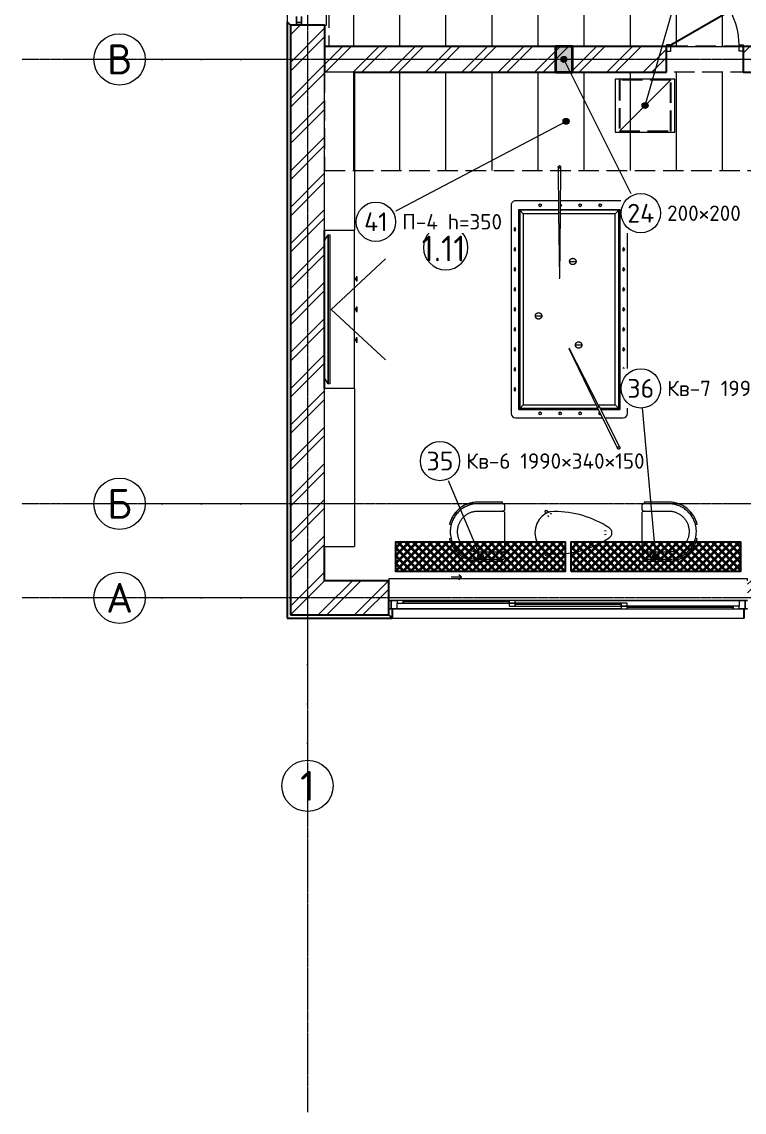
# Model space of a CAD drawing. Header units: millimetres. Extents: x -5016 to 63303, y -6019 to 98943.
# Drawn here: x -3344 to 5110, y -6019 to 6740 of the extents above; entities that cross this region are included whole.
import ezdxf
from ezdxf.enums import TextEntityAlignment as Align

# ---------------------------------------------------------------- set-up
doc = ezdxf.new("R2010")
doc.units = ezdxf.units.MM
for name, pattern in [('ОВ_ШП', [460, 300, -80, 0, -80]), ('ОВ_ШТРИХ', [330, 240, -90]), ('Осевая 12-2-2', [16, 12, -2, 0, -2])]:
    doc.linetypes.add(name, pattern=pattern)
for name, color, linetype, lineweight in [('A-AREA-IDEN', 8, 'Continuous', 13), ('A-DOOR', 8, 'Continuous', 13), ('A-FLOR', 9, 'Continuous', 13), ('A-GLAZ', 8, 'Continuous', 13), ('A-WALL', 8, 'Continuous', 13), ('A-WALL-PATT', 8, 'Continuous', 13), ('I-FURN', 9, 'Continuous', 13), ('M-EQPM', 9, 'Continuous', 13), ('S-GRID', 8, 'Continuous', 13), ('АР_подложка', 8, 'Continuous', 13), ('ОВ_размеры', 7, 'Continuous', 13), ('ТЗ_АР', 5, 'Continuous', 35), ('ТЗ_АР_зоны', 5, 'Continuous', 13), ('ТЗ_АР_марки', 7, 'Continuous', 18), ('ТЗ_контекст', 8, 'Continuous', 18)]:
    doc.layers.add(name, color=color, linetype=linetype, lineweight=lineweight)
doc.styles.add('GOST', font='isocpeur.ttf', dxfattribs={"width": 0.9})
doc.styles.add('GOST Common', font='GOST_Common.ttf', dxfattribs={"height": 300})
pattern_1 = [(45, (0, 0), (-212.132, 212.132), []), (45, (0, 100), (-212.132, 212.132), [])]

# ---------------------------------------------------------------- blocks, each defined once
blk = doc.blocks.new('INT 19 Дверь межкомнатная одностворчатая - 900 х 2370 _800_ Глухое П-НАР-1569046-Этаж 1 - Планировка')
at = {"layer": 'A-DOOR', "lineweight": 25}
blk.add_line((-400, 170), (293, 570), dxfattribs=at)
at = {"layer": 'A-DOOR'}
for p, q in [((-400, 170), (-450, 170)), ((-450, 170), (-450, 95)), ((-400, 95), (-400, 170)), ((400, 95), (400, 170)), ((400, 170), (450, 170)), ((450, 170), (450, 95)), ((-450, 95), (-400, 95)), ((450, 95), (400, 95))]:
    blk.add_line(p, q, dxfattribs=at)
blk.add_arc((-400, 170), 800, 360, 30, dxfattribs=at)
blk = doc.blocks.new('Mesa de billar - 3D - Genérico - Mesa de Billar_dwg - Mesa de billar - 3D - Genérico - Mesa de Billar_dwg-1356830-Этаж 1 - Планировка')
at = {"layer": 'I-FURN'}
for p, q in [((1220, 680), (-1220, 680)), ((-936, 650), (-956, 636)), ((-916, 636), (-936, 650)), ((-702, 650), (-722, 636)), ((-682, 636), (-702, 650)), ((-468, 650), (-488, 636)), ((-448, 636), (-468, 650)), ((-234, 650), (-254, 636)), ((-214, 636), (-234, 650)), ((0, 650), (-20, 636)), ((20, 636), (0, 650)), ((234, 650), (214, 636)), ((254, 636), (234, 650)), ((468, 650), (448, 636)), ((488, 636), (468, 650)), ((702, 650), (682, 636)), ((722, 636), (702, 650)), ((936, 650), (916, 636)), ((956, 636), (936, 650)), ((-1270, 630), (-1270, -389)), ((-1170, 590), (1170, 590)), ((-1170, -340), (-1170, 590)), ((-1170, 590), (1170, 590)), ((-1170, 590), (-1170, -340)), ((-1160, -335), (-1160, 580)), ((1160, 580), (-1160, 580)), ((-1160, 580), (-1118, 538)), ((1118, 538), (-1118, 538)), ((-1118, 538), (-1118, -315)), ((-956, 636), (-936, 624)), ((-936, 624), (-916, 636)), ((-722, 636), (-702, 624)), ((-702, 624), (-682, 636)), ((-488, 636), (-468, 624)), ((-468, 624), (-448, 636)), ((-254, 636), (-234, 624)), ((-234, 624), (-214, 636)), ((-20, 636), (0, 624)), ((0, 624), (20, 636)), ((214, 636), (234, 624)), ((234, 624), (254, 636)), ((448, 636), (468, 624)), ((468, 624), (488, 636)), ((682, 636), (702, 624)), ((702, 624), (722, 636)), ((916, 636), (936, 624)), ((936, 624), (956, 636)), ((1118, 538), (1160, 580)), ((1118, 125), (1118, 538)), ((1160, 125), (1160, 580)), ((1170, 590), (1170, 125)), ((1170, 590), (1170, 125)), ((1270, 126), (1270, 630)), ((-76, 397), (-76, 395)), ((-76, 397), (-76, 322)), ((-1219, 361), (-1230, 340)), ((-1230, 340), (-1219, 320)), ((-1204, 340), (-1219, 361)), ((-1219, 320), (-1204, 340)), ((-76, 324), (-76, 322)), ((1219, 361), (1204, 340)), ((1204, 340), (1219, 320)), ((1230, 340), (1219, 361)), ((1219, 320), (1230, 340)), ((1656, 131), (1134, 125)), ((1660, 120), (1657, 130)), ((-1219, 127), (-1230, 106)), ((-1230, 106), (-1219, 86)), ((-1204, 106), (-1219, 127)), ((-1219, 86), (-1204, 106)), ((-465, 2), (-1151, -331)), ((-462, 3), (-464, 2)), ((367, 116), (365, 116)), ((365, 111), (367, 111)), ((1133, 125), (367, 116)), ((367, 114), (367, 114)), ((367, 113), (367, 113)), ((367, 111), (1133, 103)), ((1118, -538), (1118, 103)), ((1134, 103), (1656, 97)), ((1160, -580), (1160, 102)), ((1170, 102), (1170, -590)), ((1170, 102), (1170, -590)), ((1207, 102), (1219, 86)), ((1219, 86), (1228, 102)), ((1270, -630), (1270, 101)), ((1657, 97), (1660, 107)), ((-1219, -107), (-1230, -128)), ((-1204, -128), (-1219, -107)), ((-1141, -351), (-462, -3)), ((-463, -1), (-462, -1)), ((-461, -2), (-460, -1)), ((-417, -72), (-417, -74)), ((-417, -72), (-417, -147)), ((560, -4), (560, -6)), ((560, -4), (560, -79)), ((560, -76), (560, -79)), ((1219, -107), (1204, -128)), ((1230, -128), (1219, -107)), ((-1230, -128), (-1219, -148)), ((-1219, -148), (-1204, -128)), ((-417, -145), (-417, -147)), ((1204, -128), (1219, -148)), ((1219, -148), (1230, -128)), ((-1152, -332), (-1621, -559)), ((-1605, -589), (-1142, -352)), ((-1219, -341), (-1230, -362)), ((-1230, -362), (-1227, -368)), ((-1207, -358), (-1219, -341)), ((-1170, -590), (-1170, -366)), ((-1170, -366), (-1170, -590)), ((-1160, -580), (-1160, -361)), ((-1118, -339), (-1118, -538)), ((1219, -341), (1204, -362)), ((1204, -362), (1219, -382)), ((1230, -362), (1219, -341)), ((1219, -382), (1230, -362)), ((-1270, -417), (-1270, -630)), ((-1621, -560), (-1620, -569)), ((-1614, -582), (-1607, -589)), ((1170, -590), (-1170, -590)), ((1170, -590), (-1170, -590)), ((-1118, -538), (-1160, -580)), ((-1160, -580), (1160, -580)), ((-1118, -538), (1118, -538)), ((-936, -624), (-956, -636)), ((-956, -636), (-936, -650)), ((-916, -636), (-936, -624)), ((-936, -650), (-916, -636)), ((-702, -624), (-722, -636)), ((-722, -636), (-702, -650)), ((-682, -636), (-702, -624)), ((-702, -650), (-682, -636)), ((-468, -624), (-488, -636)), ((-488, -636), (-468, -650)), ((-448, -636), (-468, -624)), ((-468, -650), (-448, -636)), ((-234, -624), (-254, -636)), ((-254, -636), (-234, -650)), ((-214, -636), (-234, -624)), ((-234, -650), (-214, -636)), ((0, -624), (-20, -636)), ((-20, -636), (0, -650)), ((20, -636), (0, -624)), ((0, -650), (20, -636)), ((234, -624), (214, -636)), ((214, -636), (234, -650)), ((254, -636), (234, -624)), ((234, -650), (254, -636)), ((468, -624), (448, -636)), ((448, -636), (468, -650)), ((488, -636), (468, -624)), ((468, -650), (488, -636)), ((702, -624), (682, -636)), ((682, -636), (702, -650)), ((722, -636), (702, -624)), ((702, -650), (722, -636)), ((936, -624), (916, -636)), ((916, -636), (936, -650)), ((956, -636), (936, -624)), ((936, -650), (956, -636)), ((1118, -538), (1160, -580)), ((-1220, -680), (1220, -680))]:
    blk.add_line(p, q, dxfattribs=at)
at = {"layer": 'I-FURN', "flags": 128}
for points in [[(-76, 322), (-78, 322), (-79, 322), (-81, 322), (-82, 322), (-84, 323), (-85, 323), (-87, 323), (-88, 324), (-90, 324), (-91, 325), (-92, 325), (-94, 326), (-95, 327), (-96, 328), (-98, 328), (-99, 329), (-100, 330), (-101, 331), (-102, 332), (-103, 333), (-104, 334), (-105, 336), (-106, 337), (-107, 338), (-108, 339), (-109, 340), (-110, 342), (-110, 343), (-111, 344), (-111, 346), (-112, 347), (-112, 349), (-113, 350), (-113, 352), (-113, 353), (-114, 355), (-114, 356), (-114, 358), (-114, 359), (-114, 361), (-114, 362), (-114, 364), (-114, 365), (-113, 366), (-113, 368), (-113, 369), (-112, 371), (-112, 372), (-111, 374), (-111, 375), (-110, 376), (-109, 378), (-108, 379), (-108, 380), (-107, 381), (-106, 383), (-105, 384), (-104, 385), (-103, 386), (-102, 387), (-101, 388), (-100, 389), (-98, 390), (-97, 391), (-96, 392), (-94, 392), (-93, 393), (-92, 394), (-90, 394), (-89, 395), (-88, 395), (-86, 396), (-85, 396), (-83, 396), (-82, 397), (-80, 397), (-79, 397), (-77, 397), (-76, 397)], [(-76, 397), (-75, 397), (-73, 397), (-72, 397), (-70, 396), (-69, 396), (-68, 396), (-66, 395), (-65, 395), (-63, 395), (-62, 394), (-60, 393), (-59, 393), (-58, 392), (-57, 391), (-55, 390), (-54, 390), (-53, 389), (-52, 388), (-51, 387), (-50, 386), (-49, 384), (-48, 383), (-47, 382), (-46, 381), (-45, 380), (-44, 378), (-43, 377), (-43, 376), (-42, 374), (-42, 373), (-41, 372), (-41, 370), (-40, 369), (-40, 367), (-40, 366), (-39, 364), (-39, 363), (-39, 361), (-39, 360), (-39, 358), (-39, 357), (-39, 355), (-39, 354), (-40, 352), (-40, 351), (-40, 349), (-41, 348), (-41, 347), (-42, 345), (-42, 344), (-43, 342), (-44, 341), (-44, 340), (-45, 339), (-46, 337), (-47, 336), (-48, 335), (-49, 334), (-50, 333), (-51, 332), (-52, 331), (-53, 330), (-55, 329), (-56, 328), (-57, 327), (-58, 327), (-60, 326), (-61, 325), (-63, 325), (-64, 324), (-65, 324), (-67, 323), (-68, 323), (-70, 323), (-71, 322), (-73, 322), (-74, 322), (-76, 322), (-76, 322)], [(1660, 131), (1667, 129), (1671, 127), (1674, 124), (1675, 122), (1676, 120), (1677, 119), (1677, 118), (1677, 118), (1678, 117), (1678, 117)], [(1660, 97), (1667, 98), (1671, 101), (1674, 103), (1675, 105), (1676, 107), (1677, 108), (1677, 109), (1677, 110), (1678, 110), (1678, 111)], [(-417, -147), (-419, -147), (-420, -147), (-422, -147), (-423, -147), (-425, -147), (-426, -146), (-428, -146), (-429, -145), (-431, -145), (-432, -144), (-433, -144), (-435, -143), (-436, -142), (-437, -142), (-439, -141), (-440, -140), (-441, -139), (-442, -138), (-443, -137), (-444, -136), (-445, -135), (-446, -134), (-447, -133), (-448, -131), (-449, -130), (-450, -129), (-450, -127), (-451, -126), (-452, -125), (-452, -123), (-453, -122), (-453, -121), (-454, -119), (-454, -118), (-454, -116), (-455, -115), (-455, -113), (-455, -112), (-455, -110), (-455, -109), (-455, -107), (-455, -106), (-454, -104), (-454, -103), (-454, -101), (-454, -100), (-453, -98), (-453, -97), (-452, -96), (-451, -94), (-451, -93), (-450, -92), (-449, -90), (-449, -89), (-448, -88), (-447, -87), (-446, -85), (-445, -84), (-444, -83), (-443, -82), (-442, -81), (-440, -80), (-439, -79), (-438, -78), (-437, -78), (-435, -77), (-434, -76), (-433, -76), (-431, -75), (-430, -74), (-429, -74), (-427, -74), (-426, -73), (-424, -73), (-423, -73), (-421, -73), (-420, -72), (-418, -72), (-417, -72)], [(-417, -72), (-416, -72), (-414, -72), (-413, -73), (-411, -73), (-410, -73), (-408, -73), (-407, -74), (-406, -74), (-404, -75), (-403, -75), (-401, -76), (-400, -77), (-399, -77), (-397, -78), (-396, -79), (-395, -80), (-394, -81), (-393, -82), (-392, -83), (-390, -84), (-389, -85), (-388, -86), (-388, -87), (-387, -88), (-386, -90), (-385, -91), (-384, -92), (-384, -93), (-383, -95), (-382, -96), (-382, -98), (-381, -99), (-381, -101), (-381, -102), (-380, -103), (-380, -105), (-380, -106), (-380, -108), (-380, -109), (-380, -111), (-380, -112), (-380, -114), (-380, -115), (-381, -117), (-381, -118), (-381, -120), (-382, -121), (-382, -123), (-383, -124), (-383, -125), (-384, -127), (-385, -128), (-385, -129), (-386, -131), (-387, -132), (-388, -133), (-389, -134), (-390, -135), (-391, -136), (-392, -137), (-393, -138), (-394, -139), (-396, -140), (-397, -141), (-398, -142), (-399, -143), (-401, -143), (-402, -144), (-403, -145), (-405, -145), (-406, -146), (-408, -146), (-409, -146), (-411, -147), (-412, -147), (-414, -147), (-415, -147), (-417, -147), (-417, -147)], [(560, -79), (559, -79), (557, -79), (556, -79), (554, -78), (553, -78), (551, -78), (550, -77), (548, -77), (547, -77), (546, -76), (544, -75), (543, -75), (542, -74), (540, -73), (539, -72), (538, -72), (537, -71), (536, -70), (534, -69), (533, -68), (532, -66), (531, -65), (530, -64), (530, -63), (529, -62), (528, -60), (527, -59), (526, -58), (526, -56), (525, -55), (525, -54), (524, -52), (524, -51), (524, -49), (523, -48), (523, -46), (523, -45), (523, -43), (523, -42), (523, -40), (523, -39), (523, -37), (523, -36), (523, -34), (524, -33), (524, -31), (525, -30), (525, -29), (526, -27), (526, -26), (527, -24), (527, -23), (528, -22), (529, -21), (530, -19), (531, -18), (532, -17), (533, -16), (534, -15), (535, -14), (536, -13), (537, -12), (538, -11), (540, -10), (541, -9), (542, -9), (544, -8), (545, -7), (546, -7), (548, -6), (549, -6), (551, -5), (552, -5), (553, -5), (555, -4), (556, -4), (558, -4), (559, -4), (560, -4)], [(560, -4), (562, -4), (563, -4), (565, -4), (566, -4), (568, -5), (569, -5), (571, -5), (572, -6), (573, -6), (575, -7), (576, -8), (578, -8), (579, -9), (580, -10), (581, -10), (583, -11), (584, -12), (585, -13), (586, -14), (587, -15), (588, -16), (589, -18), (590, -19), (591, -20), (592, -21), (593, -22), (593, -24), (594, -25), (595, -26), (595, -28), (596, -29), (596, -31), (597, -32), (597, -34), (597, -35), (597, -37), (598, -38), (598, -40), (598, -41), (598, -43), (598, -44), (598, -46), (597, -47), (597, -48), (597, -50), (596, -51), (596, -53), (595, -54), (595, -56), (594, -57), (594, -58), (593, -60), (592, -61), (591, -62), (591, -64), (590, -65), (589, -66), (588, -67), (587, -68), (586, -69), (584, -70), (583, -71), (582, -72), (581, -73), (580, -74), (578, -74), (577, -75), (576, -76), (574, -76), (573, -77), (571, -77), (570, -78), (568, -78), (567, -78), (566, -79), (564, -79), (563, -79), (561, -79), (560, -79)], [(-1624, -561), (-1628, -564), (-1631, -568), (-1633, -571), (-1634, -573), (-1634, -575), (-1634, -577), (-1634, -578), (-1634, -579), (-1634, -580), (-1634, -580), (-1634, -581), (-1634, -581), (-1634, -581)], [(-1609, -591), (-1614, -593), (-1619, -593), (-1622, -592), (-1625, -591), (-1627, -590), (-1628, -589), (-1629, -589), (-1629, -588), (-1630, -587), (-1630, -587), (-1631, -587), (-1631, -586), (-1631, -586)]]:
    blk.add_lwpolyline(points, dxfattribs=at)
at = {"layer": 'I-FURN'}
for centre, start, end in [((-1220, 630), 90, 180), ((1220, 630), 360, 90), ((-1220, -630), 180, 270), ((1220, -630), 270, 360)]:
    blk.add_arc(centre, 50, start, end, dxfattribs=at)
for centre, major_axis, ratio, start_param, end_param in [((1656, 114), (0, 17), 0.104528, 0.001174, 3.140419), ((1656, 114), (0, 17), 0.104528, 5.835125, 5.990242), ((1660, 114), (0, 17.1), 0.104528, 0, 3.141593), ((1660, 114), (0, 17.1), 0.104528, 5.942115, 6.283185), ((-463, 0), (-1.14, 2.28), 0.129562, 3.143052, 6.281726), ((-463, 0), (-1.14, 2.27), 0.129562, 0, 3.141593), ((-463, 0), (-1.14, 2.27), 0.129562, 3.141593, 6.283185), ((-463, 0), (-0.337, 0.676), 0.129562, 0, 3.141593), ((-463, 0), (-0.337, 0.676), 0.129562, 3.141593, 6.283185), ((-461, 1), (-1.13, 2.26), 0.129562, 0, 3.141593), ((-461, 1), (-1.13, 2.26), 0.129562, 3.143052, 6.281726), ((365, 114), (0, 2.52), 0.104528, 3.141593, 6.283185), ((365, 114), (0, 2.52), 0.104528, 0.001174, 3.140419), ((367, 114), (0, 2.54), 0.104528, 0.001174, 3.140419), ((367, 114), (0, 0.755), 0.104528, 0, 3.141593), ((367, 114), (0, 2.55), 0.104528, 0.001174, 3.140419), ((367, 114), (0, 2.54), 0.104528, 3.141593, 6.283185), ((367, 114), (0, 0.755), 0.104528, 3.141593, 6.283185), ((1133, 114), (0, 11.1), 0.104528, 0.001174, 3.140419), ((1133, 114), (0, 4.18), 0.104528, 0, 3.141593), ((1134, 114), (0, 11.2), 0.104528, 0, 3.141593), ((1133, 114), (0, 11.1), 0.104528, 5.510513, 6.283185), ((1133, 114), (0, 11.1), 0.104528, 3.141593, 3.914265), ((1656, 114), (0, 17), 0.104528, 3.434536, 3.589653), ((1660, 114), (0, 17.1), 0.104528, 3.141593, 3.342306), ((1678, 114), (0, 3.15), 0.104528, 0, 3.141593), ((1678, 114), (0, 3.15), 0.104528, 3.141593, 6.283185), ((-1147, -342), (-4.99, 9.99), 0.129562, 3.143052, 6.281726), ((-1146, -341), (-4.98, 9.97), 0.129562, 0, 0.62122), ((-1146, -341), (-4.98, 9.97), 0.129562, 3.141593, 6.283185), ((-1146, -341), (-1.87, 3.74), 0.129562, 3.141593, 6.283185), ((-1146, -341), (-4.98, 9.97), 0.129562, 2.520373, 3.141593), ((-1632, -584), (-1.41, 2.82), 0.129562, 0, 3.141593), ((-1632, -584), (-1.41, 2.82), 0.129562, 3.141593, 6.283185), ((-1616, -576), (-7.6, 15.3), 0.129562, 3.141593, 6.283185), ((-1616, -576), (-7.6, 15.3), 0.129562, 0, 0.318367), ((-1616, -576), (-7.6, 15.3), 0.129562, 0.458062, 0.643005), ((-1613, -574), (-7.6, 15.2), 0.129562, 3.141593, 6.283185), ((-1613, -574), (-7.6, 15.2), 0.129562, 0, 0.624145), ((-1616, -576), (-7.6, 15.3), 0.129562, 3.138319, 3.141593), ((-1613, -574), (-7.6, 15.2), 0.129562, 2.517448, 3.141593)]:
    blk.add_ellipse(centre, major_axis=major_axis, ratio=ratio, start_param=start_param, end_param=end_param, dxfattribs=at)
blk = doc.blocks.new('INT 15 Тумба - INT 15 Тумба-1563786-Этаж 1 - Планировка')
at = {"layer": 'I-FURN'}
for p, q in [((925, 150), (-925, 150)), ((-925, 150), (-925, 148)), ((-332, 180), (-382, 180)), ((-382, 180), (-382, 168)), ((-382, 168), (-332, 168)), ((-362, 171), (-362, 150)), ((-362, 150), (-361, 150)), ((-362, 150), (-359, 150)), ((-354, 150), (-352, 150)), ((-352, 150), (-352, 171)), ((-352, 150), (-352, 150)), ((-332, 168), (-332, 180)), ((25, 180), (-25, 180)), ((-25, 180), (-25, 168)), ((-25, 168), (25, 168)), ((-5, 171), (-5, 150)), ((-5, 150), (-5, 150)), ((-5, 150), (-2, 150)), ((3, 150), (5, 150)), ((5, 150), (5, 171)), ((5, 150), (5, 150)), ((25, 168), (25, 180)), ((382, 180), (332, 180)), ((332, 180), (332, 168)), ((332, 168), (382, 168)), ((352, 171), (352, 150)), ((352, 150), (352, 150)), ((352, 150), (354, 150)), ((359, 150), (362, 150)), ((361, 150), (362, 150)), ((362, 150), (362, 171)), ((382, 168), (382, 180)), ((925, 148), (925, 150))]:
    blk.add_line(p, q, dxfattribs=at)
blk = doc.blocks.new('ТВ - Плоский экран1 - ТВ 60_ 2-1563836-Этаж 1 - Планировка')
at = {"layer": 'M-EQPM'}
for p, q in [((-4, 16), (-594, 655)), ((-4, 16), (586, 655)), ((-876, -19), (-876, 1)), ((-876, 1), (868, 1)), ((868, 1), (868, -19)), ((868, -19), (-876, -19)), ((-806, -59), (-876, -19)), ((-876, -19), (868, -19)), ((868, -19), (798, -59))]:
    blk.add_line(p, q, dxfattribs=at)
blk = doc.blocks.new('INT 20 Окно раздвижное 3ст - INT 20 Окно раздвижное 3ст 4200-3000 2-1568811-Этаж 1 - Планировка')
at = {"layer": 'A-GLAZ'}
for p, q in [((-2100, 130), (-2000, 130)), ((-2070, 130), (-2100, 130)), ((-2070, 30), (-2070, 130)), ((-2000, 130), (-2070, 130)), ((-2070, 130), (-2070, 30)), ((-2000, 130), (-2070, 130)), ((-2070, 130), (-2070, 30)), ((2060, 240), (-2060, 240)), ((-1930, 130), (-2000, 130)), ((-2000, 130), (-2000, 97)), ((-1930, 97), (-1930, 130)), ((-690, 130), (-1930, 130)), ((-1930, 130), (-1930, 97)), ((-620, 130), (-690, 130)), ((-690, 130), (-690, 97)), ((-690, 97), (-690, 130)), ((-620, 97), (-620, 130)), ((-620, 130), (2100, 130)), ((2070, 130), (-620, 130)), ((2000, 130), (2000, 63)), ((2070, 130), (2000, 130)), ((2100, 130), (2070, 130)), ((2070, 130), (2070, 30)), ((2070, 30), (2070, 130)), ((2070, 30), (2070, 130)), ((-2100, 30), (-2070, 30)), ((620, 30), (-2100, 30)), ((-2070, 30), (620, 30)), ((-2070, 30), (-2000, 30)), ((-2000, 97), (-1930, 97)), ((-2000, 30), (-2000, 97)), ((-1930, 113), (-690, 113)), ((-1930, 97), (-690, 97)), ((-620, 97), (-690, 97)), ((-690, 97), (-690, 63)), ((-690, 97), (-620, 97)), ((-690, 63), (-620, 63)), ((-620, 63), (-620, 97)), ((620, 97), (-620, 97)), ((-620, 97), (-620, 63)), ((-620, 80), (620, 80)), ((-620, 63), (620, 63)), ((690, 97), (620, 97)), ((620, 97), (620, 63)), ((620, 63), (620, 97)), ((620, 63), (690, 63)), ((690, 63), (620, 63)), ((620, 63), (620, 30)), ((620, 30), (690, 30)), ((690, 63), (690, 97)), ((690, 30), (690, 63)), ((1930, 63), (690, 63)), ((690, 63), (690, 30)), ((690, 47), (1930, 47)), ((690, 30), (1930, 30)), ((2000, 63), (1930, 63)), ((1930, 63), (1930, 30)), ((1930, 30), (1930, 63)), ((1930, 30), (2000, 30)), ((2000, 30), (2000, 63)), ((2100, 30), (2000, 30)), ((2000, 30), (2070, 30)), ((2000, 30), (2070, 30)), ((2070, 30), (2100, 30)), ((-2100, -200), (-2100, -220)), ((-2100, -220), (2100, -220)), ((1250, -240), (1280, -210)), ((1250, -240), (1280, -270)), ((1250, -240), (1370, -240)), ((2100, -220), (2100, -200))]:
    blk.add_line(p, q, dxfattribs=at)
blk = doc.blocks.new('INT 20 Откосы окон снаружи Прямоугольник - INT 20 Откосы окон снаружи Прямоугольник-1566572-Этаж 1 - Планировка')
at = {"layer": 'A-WALL', "lineweight": 25}
for p, q in [((-2077, 30), (-2077, -80)), ((2043, -80), (2043, 30))]:
    blk.add_line(p, q, dxfattribs=at)
blk = doc.blocks.new('INT 20 Окно Прямоугольник 1ст - INT 20 Окно Прямоугольник 1ст 1000-3000h-1568821-Этаж 1 - Планировка')
at = {"layer": 'A-GLAZ'}
for p, q in [((-500, 130), (-400, 130)), ((-470, 130), (-500, 130)), ((-470, 70), (-470, 130)), ((-400, 130), (-470, 130)), ((-470, 130), (-470, 70)), ((460, 240), (-460, 240)), ((400, 130), (500, 130)), ((470, 130), (400, 130)), ((500, 130), (470, 130)), ((470, 130), (470, 70)), ((470, 70), (470, 130)), ((-500, 70), (-470, 70)), ((-400, 70), (-500, 70)), ((-470, 70), (-400, 70)), ((500, 70), (400, 70)), ((400, 70), (470, 70)), ((470, 70), (500, 70)), ((-500, -200), (-500, -220)), ((-500, -220), (500, -220)), ((500, -220), (500, -200))]:
    blk.add_line(p, q, dxfattribs=at)
blk = doc.blocks.new('Кресло 07 - Кресло 07-V12-Этаж 1 - Планировка')
at = {"layer": 'I-FURN'}
for p, q in [((-85, 373), (-104, 368)), ((-104, 368), (-104, 366)), ((-104, 368), (-104, 366)), ((-80, 354), (-85, 373)), ((-80, 354), (-85, 373)), ((85, 373), (80, 354)), ((85, 373), (80, 354)), ((104, 368), (85, 373)), ((104, 366), (104, 368)), ((104, 366), (104, 368)), ((-345, 39), (-345, -249)), ((-325, 39), (-325, -249)), ((-240, -249), (-240, 39)), ((240, 39), (240, -249)), ((325, -249), (325, 39)), ((345, -249), (345, 39)), ((-345, -249), (-325, -249)), ((325, -249), (345, -249)), ((-298, -276), (-267, -276)), ((-210, -276), (210, -276)), ((267, -276), (298, -276))]:
    blk.add_line(p, q, dxfattribs=at)
at = {"layer": 'I-FURN', "flags": 128}
for points in [[(325, 39), (325, 52), (324, 65), (323, 78), (321, 90), (319, 103), (316, 116), (312, 129), (309, 141), (304, 153), (299, 165), (294, 177), (288, 189), (282, 200), (275, 211), (268, 222), (261, 233), (253, 243), (244, 253), (236, 263), (226, 272), (217, 281), (207, 289), (197, 297), (186, 305), (176, 312), (165, 319), (153, 325), (142, 331), (130, 337), (118, 342), (106, 346), (93, 350), (81, 354), (68, 356), (55, 359), (42, 361), (29, 362), (17, 363), (4, 364), (-9, 364), (-22, 363), (-35, 362), (-48, 360), (-61, 358), (-74, 355), (-86, 352), (-99, 348), (-111, 344), (-123, 339), (-135, 334), (-147, 329), (-158, 322), (-170, 316), (-181, 309), (-191, 301), (-202, 294), (-212, 285), (-221, 277), (-231, 268), (-240, 258), (-248, 248), (-256, 238), (-264, 228), (-272, 217), (-278, 206), (-285, 195), (-291, 183), (-297, 172), (-302, 160), (-306, 148), (-310, 135), (-314, 123), (-317, 110), (-320, 97), (-322, 85), (-323, 72), (-324, 59), (-325, 46), (-325, 39)], [(-240, 39), (-240, 48), (-239, 58), (-238, 67), (-237, 77), (-235, 86), (-233, 96), (-231, 105), (-228, 114), (-225, 123), (-221, 132), (-217, 141), (-213, 150), (-208, 158), (-203, 166), (-198, 174), (-193, 182), (-187, 190), (-180, 197), (-174, 204), (-167, 211), (-160, 217), (-153, 224), (-145, 230), (-138, 235), (-130, 241), (-121, 246), (-113, 250), (-105, 255), (-96, 259), (-87, 262), (-78, 266), (-69, 269), (-60, 271), (-50, 273), (-41, 275), (-31, 277), (-22, 278), (-12, 278), (-3, 279), (7, 279), (17, 278), (26, 277), (36, 276), (45, 274), (55, 272), (64, 270), (73, 267), (82, 264), (91, 261), (100, 257), (109, 253), (117, 248), (125, 243), (133, 238), (141, 233), (149, 227), (156, 221), (163, 214), (170, 208), (177, 201), (183, 194), (189, 186), (195, 178), (201, 171), (206, 162), (210, 154), (215, 146), (219, 137), (223, 128), (226, 119), (229, 110), (232, 101), (234, 91), (236, 82), (238, 73), (239, 63), (240, 53), (240, 44), (240, 39)], [(-85, 373), (-95, 370), (-104, 368)], [(104, 368), (95, 370), (85, 373)], [(-325, -249), (-325, -250), (-325, -251), (-325, -253), (-325, -254), (-324, -255), (-324, -256), (-324, -257), (-324, -258), (-323, -259), (-323, -260), (-322, -261), (-322, -262), (-321, -263), (-321, -264), (-320, -265), (-320, -265), (-319, -266), (-318, -267), (-318, -268), (-317, -269), (-316, -269), (-315, -270), (-314, -271), (-313, -271), (-313, -272), (-312, -273), (-311, -273), (-310, -274), (-309, -274), (-308, -274), (-307, -275), (-306, -275), (-305, -275), (-304, -276), (-303, -276), (-302, -276), (-300, -276), (-299, -276), (-298, -276), (-298, -276)], [(-267, -276), (-266, -276), (-265, -276), (-264, -276), (-263, -276), (-262, -276), (-261, -276), (-260, -275), (-259, -275), (-257, -275), (-256, -274), (-255, -274), (-255, -273), (-254, -273), (-253, -272), (-252, -272), (-251, -271), (-250, -270), (-249, -270), (-248, -269), (-248, -268), (-247, -267), (-246, -267), (-246, -266), (-245, -265), (-244, -264), (-244, -263), (-243, -262), (-243, -261), (-242, -260), (-242, -259), (-241, -258), (-241, -257), (-241, -256), (-241, -255), (-240, -254), (-240, -253), (-240, -252), (-240, -251), (-240, -250), (-240, -249)], [(-240, -246), (-240, -248), (-240, -249), (-240, -250), (-240, -251), (-239, -252), (-239, -253), (-239, -255), (-238, -256), (-238, -257), (-238, -258), (-237, -259), (-237, -260), (-236, -261), (-235, -262), (-235, -263), (-234, -264), (-233, -265), (-233, -266), (-232, -267), (-231, -268), (-230, -269), (-229, -269), (-228, -270), (-227, -271), (-226, -272), (-225, -272), (-224, -273), (-223, -273), (-222, -274), (-221, -274), (-220, -275), (-219, -275), (-217, -275), (-216, -276), (-215, -276), (-214, -276), (-213, -276), (-212, -276), (-210, -276), (-210, -276)], [(-240, -246), (-240, -248), (-240, -249), (-240, -250), (-240, -251), (-239, -252), (-239, -253), (-239, -255), (-238, -256), (-238, -257), (-238, -258), (-237, -259), (-237, -260)], [(210, -276), (211, -276), (212, -276), (214, -276), (215, -276), (216, -276), (217, -275), (218, -275), (219, -275), (221, -274), (222, -274), (223, -273), (224, -273), (225, -272), (226, -272), (227, -271), (228, -270), (229, -270), (230, -269), (231, -268), (232, -267), (232, -266), (233, -265), (234, -264), (235, -264), (235, -263), (236, -262), (236, -260), (237, -259), (238, -258), (238, -257), (238, -256), (239, -255), (239, -254), (239, -253), (240, -251), (240, -250), (240, -249), (240, -248), (240, -247)], [(236, -260), (237, -259), (238, -258), (238, -257), (238, -256), (239, -255), (239, -254), (239, -253), (240, -251), (240, -250), (240, -249), (240, -248), (240, -247)], [(240, -249), (240, -250), (240, -251), (240, -253), (240, -254), (241, -255), (241, -256), (241, -257), (241, -258), (242, -259), (242, -260), (243, -261), (243, -262), (244, -263), (244, -264), (245, -265), (245, -265), (246, -266), (247, -267), (247, -268), (248, -269), (249, -269), (250, -270), (251, -271), (252, -271), (252, -272), (253, -273), (254, -273), (255, -274), (256, -274), (257, -274), (258, -275), (259, -275), (260, -275), (261, -276), (262, -276), (263, -276), (265, -276), (266, -276), (267, -276), (267, -276)], [(298, -276), (299, -276), (300, -276), (301, -276), (302, -276), (303, -276), (304, -276), (305, -275), (306, -275), (308, -275), (309, -274), (310, -274), (310, -273), (311, -273), (312, -272), (313, -272), (314, -271), (315, -270), (316, -270), (317, -269), (317, -268), (318, -267), (319, -267), (319, -266), (320, -265), (321, -264), (321, -263), (322, -262), (322, -261), (323, -260), (323, -259), (324, -258), (324, -257), (324, -256), (324, -255), (325, -254), (325, -253), (325, -252), (325, -251), (325, -250), (325, -249)], [(-235, -262), (-235, -263), (-234, -264), (-233, -265), (-233, -266), (-232, -267), (-231, -268), (-230, -269), (-229, -269), (-228, -270), (-227, -271), (-226, -272)], [(-224, -273), (-223, -273), (-222, -274), (-221, -274), (-220, -275), (-219, -275), (-217, -275), (-216, -276), (-215, -276), (-214, -276), (-213, -276), (-212, -276), (-210, -276), (-210, -276)], [(210, -276), (211, -276), (212, -276), (214, -276), (215, -276), (216, -276), (217, -275), (218, -275), (219, -275), (221, -274), (222, -274), (223, -273), (224, -273)], [(226, -272), (227, -271), (228, -270), (229, -270), (230, -269), (231, -268), (232, -267), (232, -266), (233, -265), (234, -264), (235, -264), (235, -263)]]:
    blk.add_lwpolyline(points, dxfattribs=at)
at = {"layer": 'I-FURN'}
for radius, start, end in [(345, 104.25, 180), (345, 137.6338, 143.7141), (345, 137.6338, 143.7141), (325, 136.0539, 138.1331), (325, 137.3959, 137.6884), (325, 137.3959, 137.6884), (345, 127.0408, 132.9627), (345, 127.0408, 132.9627), (325, 124.9787, 127.9946), (325, 126.5073, 127.1087), (325, 126.5073, 127.1087), (345, 116.4469, 122.2723), (345, 116.4469, 122.2723), (325, 114.1102, 116.5577), (345, 107.5734, 111.6148), (345, 107.5734, 111.6148), (325, 104.25, 105.4343), (325, 74.0755, 75.75), (345, 360, 75.75), (345, 68.3852, 72.4266), (345, 68.3852, 72.4266), (325, 63.7694, 65.7925), (345, 57.7277, 63.5531), (345, 57.7277, 63.5531), (325, 52.3461, 54.9725), (325, 52.8913, 53.3163), (345, 47.0373, 52.9592), (345, 47.0373, 52.9592), (325, 41.8669, 43.9461), (325, 42.3116, 42.6041), (325, 42.3116, 42.6041), (345, 36.2859, 42.3662), (345, 36.2859, 42.3662), (345, 158.8179, 165.8888), (345, 158.8179, 165.8888), (345, 148.2261, 154.5999), (345, 148.2261, 154.5999), (325, 157.969, 160.3569), (325, 158.5063, 158.8454), (325, 147.0212, 148.9413), (325, 147.9536, 148.2673), (325, 31.0587, 32.9788), (325, 31.7327, 32.0464), (325, 31.7327, 32.0237), (345, 25.4001, 31.7739), (345, 25.4001, 31.7739), (325, 19.6431, 22.031), (325, 21.1546, 21.4937), (325, 21.1546, 21.4937), (345, 14.1112, 21.1821), (345, 14.1112, 21.1821), (345, 169.4091, 180), (345, 169.4091, 180), (325, 169.1786, 169.8065), (325, 10.1935, 10.8214), (345, 360, 10.5909), (345, 360, 10.5909)]:
    blk.add_arc((0, 39), radius, start, end, dxfattribs=at)
blk = doc.blocks.new('Кресло 07 - Кресло 07-V13-Этаж 1 - Планировка')
at = {"layer": 'I-FURN'}
for p, q in [((-267, 276), (-298, 276)), ((210, 276), (-210, 276)), ((298, 276), (267, 276)), ((-325, 249), (-345, 249)), ((-345, 249), (-345, -39)), ((-325, 249), (-325, -39)), ((-240, -39), (-240, 249)), ((240, 249), (240, -39)), ((345, 249), (325, 249)), ((325, -39), (325, 249)), ((345, -39), (345, 249)), ((-104, -366), (-104, -368)), ((-104, -366), (-104, -368)), ((-104, -368), (-85, -373)), ((-85, -373), (-80, -354)), ((-85, -373), (-80, -354)), ((80, -354), (85, -373)), ((80, -354), (85, -373)), ((85, -373), (104, -368)), ((104, -368), (104, -366)), ((104, -368), (104, -366))]:
    blk.add_line(p, q, dxfattribs=at)
at = {"layer": 'I-FURN', "flags": 128}
for points in [[(-298, 276), (-299, 276), (-300, 276), (-301, 276), (-302, 276), (-303, 276), (-304, 276), (-305, 275), (-306, 275), (-308, 275), (-309, 274), (-310, 274), (-310, 273), (-311, 273), (-312, 272), (-313, 272), (-314, 271), (-315, 270), (-316, 270), (-317, 269), (-317, 268), (-318, 267), (-319, 267), (-319, 266), (-320, 265), (-321, 264), (-321, 263), (-322, 262), (-322, 261), (-323, 260), (-323, 259), (-324, 258), (-324, 257), (-324, 256), (-324, 255), (-325, 254), (-325, 253), (-325, 252), (-325, 251), (-325, 250), (-325, 249)], [(-240, 249), (-240, 250), (-240, 251), (-240, 253), (-240, 254), (-241, 255), (-241, 256), (-241, 257), (-241, 258), (-242, 259), (-242, 260), (-243, 261), (-243, 262), (-244, 263), (-244, 264), (-245, 265), (-245, 265), (-246, 266), (-247, 267), (-247, 268), (-248, 269), (-249, 269), (-250, 270), (-251, 271), (-252, 271), (-252, 272), (-253, 273), (-254, 273), (-255, 274), (-256, 274), (-257, 274), (-258, 275), (-259, 275), (-260, 275), (-261, 276), (-262, 276), (-263, 276), (-265, 276), (-266, 276), (-267, 276), (-267, 276)], [(-210, 276), (-211, 276), (-212, 276), (-214, 276), (-215, 276), (-216, 276), (-217, 275), (-218, 275), (-219, 275), (-221, 274), (-222, 274), (-223, 273), (-224, 273), (-225, 272), (-226, 272), (-227, 271), (-228, 270), (-229, 270), (-230, 269), (-231, 268), (-232, 267), (-232, 266), (-233, 265), (-234, 264), (-235, 264), (-235, 263), (-236, 262), (-236, 260), (-237, 259), (-238, 258), (-238, 257), (-238, 256), (-239, 255), (-239, 254), (-239, 253), (-240, 251), (-240, 250), (-240, 249), (-240, 248), (-240, 247)], [(-236, 260), (-237, 259), (-238, 258), (-238, 257), (-238, 256), (-239, 255), (-239, 254), (-239, 253), (-240, 251), (-240, 250), (-240, 249), (-240, 248), (-240, 247)], [(-226, 272), (-227, 271), (-228, 270), (-229, 270), (-230, 269), (-231, 268), (-232, 267), (-232, 266), (-233, 265), (-234, 264), (-235, 264), (-235, 263)], [(-210, 276), (-211, 276), (-212, 276), (-214, 276), (-215, 276), (-216, 276), (-217, 275), (-218, 275), (-219, 275), (-221, 274), (-222, 274), (-223, 273), (-224, 273)], [(240, 246), (240, 248), (240, 249), (240, 250), (240, 251), (239, 252), (239, 253), (239, 255), (238, 256), (238, 257), (238, 258), (237, 259), (237, 260), (236, 261), (235, 262), (235, 263), (234, 264), (233, 265), (233, 266), (232, 267), (231, 268), (230, 269), (229, 269), (228, 270), (227, 271), (226, 272), (225, 272), (224, 273), (223, 273), (222, 274), (221, 274), (220, 275), (219, 275), (217, 275), (216, 276), (215, 276), (214, 276), (213, 276), (212, 276), (210, 276), (210, 276)], [(224, 273), (223, 273), (222, 274), (221, 274), (220, 275), (219, 275), (217, 275), (216, 276), (215, 276), (214, 276), (213, 276), (212, 276), (210, 276), (210, 276)], [(235, 262), (235, 263), (234, 264), (233, 265), (233, 266), (232, 267), (231, 268), (230, 269), (229, 269), (228, 270), (227, 271), (226, 272)], [(240, 246), (240, 248), (240, 249), (240, 250), (240, 251), (239, 252), (239, 253), (239, 255), (238, 256), (238, 257), (238, 258), (237, 259), (237, 260)], [(267, 276), (266, 276), (265, 276), (264, 276), (263, 276), (262, 276), (261, 276), (260, 275), (259, 275), (257, 275), (256, 274), (255, 274), (255, 273), (254, 273), (253, 272), (252, 272), (251, 271), (250, 270), (249, 270), (248, 269), (248, 268), (247, 267), (246, 267), (246, 266), (245, 265), (244, 264), (244, 263), (243, 262), (243, 261), (242, 260), (242, 259), (241, 258), (241, 257), (241, 256), (241, 255), (240, 254), (240, 253), (240, 252), (240, 251), (240, 250), (240, 249)], [(325, 249), (325, 250), (325, 251), (325, 253), (325, 254), (324, 255), (324, 256), (324, 257), (324, 258), (323, 259), (323, 260), (322, 261), (322, 262), (321, 263), (321, 264), (320, 265), (320, 265), (319, 266), (318, 267), (318, 268), (317, 269), (316, 269), (315, 270), (314, 271), (313, 271), (313, 272), (312, 273), (311, 273), (310, 274), (309, 274), (308, 274), (307, 275), (306, 275), (305, 275), (304, 276), (303, 276), (302, 276), (300, 276), (299, 276), (298, 276), (298, 276)], [(-325, -39), (-325, -52), (-324, -65), (-323, -78), (-321, -90), (-319, -103), (-316, -116), (-312, -129), (-309, -141), (-304, -153), (-299, -165), (-294, -177), (-288, -189), (-282, -200), (-275, -211), (-268, -222), (-261, -233), (-253, -243), (-244, -253), (-236, -263), (-226, -272), (-217, -281), (-207, -289), (-197, -297), (-186, -305), (-176, -312), (-165, -319), (-153, -325), (-142, -331), (-130, -337), (-118, -342), (-106, -346), (-93, -350), (-81, -354), (-68, -356), (-55, -359), (-42, -361), (-29, -362), (-17, -363), (-4, -364), (9, -364), (22, -363), (35, -362), (48, -360), (61, -358), (74, -355), (86, -352), (99, -348), (111, -344), (123, -339), (135, -334), (147, -329), (158, -322), (170, -316), (181, -309), (191, -301), (202, -294), (212, -285), (221, -277), (231, -268), (240, -258), (248, -248), (256, -238), (264, -228), (272, -217), (278, -206), (285, -195), (291, -183), (297, -172), (302, -160), (306, -148), (310, -135), (314, -123), (317, -110), (320, -97), (322, -85), (323, -72), (324, -59), (325, -46), (325, -39)], [(240, -39), (240, -48), (239, -58), (238, -67), (237, -77), (235, -86), (233, -96), (231, -105), (228, -114), (225, -123), (221, -132), (217, -141), (213, -150), (208, -158), (203, -166), (198, -174), (193, -182), (187, -190), (180, -197), (174, -204), (167, -211), (160, -217), (153, -224), (145, -230), (138, -235), (130, -241), (121, -246), (113, -250), (105, -255), (96, -259), (87, -262), (78, -266), (69, -269), (60, -271), (50, -273), (41, -275), (31, -277), (22, -278), (12, -278), (3, -279), (-7, -279), (-17, -278), (-26, -277), (-36, -276), (-45, -274), (-55, -272), (-64, -270), (-73, -267), (-82, -264), (-91, -261), (-100, -257), (-109, -253), (-117, -248), (-125, -243), (-133, -238), (-141, -233), (-149, -227), (-156, -221), (-163, -214), (-170, -208), (-177, -201), (-183, -194), (-189, -186), (-195, -178), (-201, -171), (-206, -162), (-210, -154), (-215, -146), (-219, -137), (-223, -128), (-226, -119), (-229, -110), (-232, -101), (-234, -91), (-236, -82), (-238, -73), (-239, -63), (-240, -53), (-240, -44), (-240, -39)], [(-104, -368), (-95, -370), (-85, -373)], [(85, -373), (95, -370), (104, -368)]]:
    blk.add_lwpolyline(points, dxfattribs=at)
at = {"layer": 'I-FURN'}
for radius, start, end in [(345, 180, 190.5909), (345, 180, 255.75), (345, 180, 190.5909), (345, 194.1112, 201.1821), (345, 194.1112, 201.1821), (325, 190.1935, 190.8214), (345, 284.25, 0), (325, 349.1786, 349.8065), (345, 338.8179, 345.8888), (345, 338.8179, 345.8888), (345, 349.4091, 360), (345, 349.4091, 0), (345, 205.4001, 211.7739), (345, 205.4001, 211.7739), (325, 199.6431, 202.031), (325, 201.1546, 201.4937), (325, 211.0587, 212.9788), (345, 216.2859, 222.3662), (345, 216.2859, 222.3662), (325, 211.7327, 212.0464), (345, 317.6338, 323.7141), (345, 317.6338, 323.7141), (325, 327.0212, 328.9413), (325, 327.9536, 328.2673), (325, 327.9763, 328.2673), (345, 328.2261, 334.5999), (345, 328.2261, 334.5999), (325, 337.969, 340.3569), (325, 338.5063, 338.8454), (325, 338.5063, 338.8454), (325, 221.8669, 223.9461), (325, 222.3116, 222.6041), (325, 222.3116, 222.6041), (345, 227.0373, 232.9592), (345, 227.0373, 232.9592), (325, 232.0054, 235.0213), (325, 232.8913, 233.4927), (325, 232.8913, 233.4927), (345, 237.7277, 243.5531), (345, 237.7277, 243.5531), (325, 243.4423, 245.8898), (345, 248.3852, 252.4266), (345, 248.3852, 252.4266), (325, 254.5657, 255.75), (325, 284.25, 285.9245), (345, 287.5734, 291.6148), (345, 287.5734, 291.6148), (325, 294.2075, 296.2306), (345, 296.4469, 302.2723), (345, 296.4469, 302.2723), (325, 305.0275, 307.6539), (325, 306.6837, 307.1087), (345, 307.0408, 312.9627), (345, 307.0408, 312.9627), (325, 316.0539, 318.1331), (325, 317.3959, 317.6884), (325, 317.3959, 317.6884)]:
    blk.add_arc((0, -39), radius, start, end, dxfattribs=at)
blk = doc.blocks.new('INT Стол дизайнерский 5 - INT Стол дизайнерский 5-1565017-Этаж 1 - Планировка')
at = {"layer": 'I-FURN'}
for p, q in [((-313, 260), (-284, 240)), ((-330, 243), (-319, 227)), ((-302, 202), (-291, 186)), ((-272, 232), (-256, 221)), ((384, 21), (364, 25)), ((384, -21), (364, -25)), ((-330, -243), (-319, -227)), ((-284, -240), (-313, -260)), ((-302, -202), (-291, -186)), ((-256, -221), (-272, -232))]:
    blk.add_line(p, q, dxfattribs=at)
at = {"layer": 'I-FURN', "flags": 128}
blk.add_lwpolyline([(-225, 250), (-275, 244), (-323, 225), (-365, 195), (-401, 156), (-428, 108), (-444, 56), (-450, 0), (-444, -56), (-428, -108), (-401, -156), (-365, -195), (-323, -225), (-275, -244), (-225, -250)], dxfattribs=at)
at = {"layer": 'I-FURN'}
for centre, radius, start, end in [((-320, 250), 12.5, 45, 180), ((-320, 250), 12.5, 180, 225), ((-225, -935), 1185, 57.1055, 90), ((380, 0), 71.5, 0, 57.1055), ((-225, 935), 1185, 270, 302.8945), ((380, 0), 71.5, 302.8945, 0), ((-320, -250), 12.5, 135, 180), ((-320, -250), 12.5, 180, 315)]:
    blk.add_arc(centre, radius, start, end, dxfattribs=at)
blk = doc.blocks.new('INT 18 Шкаф - INT 18 Шкаф-1566336-Этаж 1 - Планировка')
at = {"layer": 'I-FURN'}
for p, q in [((-925, -2), (-925, -350)), ((-925, -2), (925, -2)), ((925, -350), (925, -2)), ((925, -350), (-925, -350))]:
    blk.add_line(p, q, dxfattribs=at)
blk = doc.blocks.new('INT Марка помещения - Номер помещения _ Площадь _ Имя-1615504-Этаж 1 - Планировка')
at = {"layer": 'A-AREA-IDEN'}
for start, end in [(360, 180), (180, 360)]:
    blk.add_arc((0, 0), 2.6, start, end, dxfattribs=at)
blk = doc.blocks.new('АР_plan1')
at = {"layer": 'A-WALL-PATT', "lineweight": 9}
h = blk.add_hatch(dxfattribs=at)
h.set_pattern_fill('FP_1', color=256, style=0, pattern_type=2)
h.set_pattern_definition(pattern_1)
h.paths.add_polyline_path([(2368, 4473), (2368, 11373), (1968, 11373), (1968, 4473)])
h.paths.add_polyline_path([(2368, 12373), (2368, 17023), (1968, 17023), (1968, 12373)])
h.paths.add_polyline_path([(2368, 18023), (2368, 18273), (1968, 18273), (1968, 18023)])
h = blk.add_hatch(dxfattribs=at)
h.set_pattern_fill('FP_1', color=256, style=0, pattern_type=2)
h.set_pattern_definition(pattern_1)
h.paths.add_polyline_path([(14568, 10823), (14568, 11123), (10718, 11123), (10718, 10823), (14208, 10823)])
h.paths.add_polyline_path([(9153, 10823), (9218, 10823), (9218, 11123), (7268, 11123), (7268, 10823), (9048, 10823)])
h.paths.add_polyline_path([(6368, 10823), (6368, 11123), (2368, 11123), (2368, 10823), (6265, 10823)])
h = blk.add_hatch(dxfattribs=at)
h.set_pattern_fill('FP_1', color=256, style=0, pattern_type=2)
h.set_pattern_definition(pattern_1)
h.paths.add_polyline_path([(8468, 4473), (8468, 4873), (7318, 4873), (7318, 4473), (7709, 4473)])
h.paths.add_polyline_path([(3118, 4473), (3118, 4873), (2368, 4873), (2368, 4473)])
at = {"layer": 'A-FLOR'}
for p, q in [((6368, 11123), (7268, 11123)), ((6370, 11123), (6370, 10823)), ((6370, 10823), (6368, 10823))]:
    blk.add_line(p, q, dxfattribs=at)
at = {"layer": 'A-WALL', "lineweight": 25}
for p, q in [((1928, 11413), (1928, 4433)), ((1968, 11373), (1928, 11413)), ((2368, 11373), (1968, 11373)), ((1968, 11373), (1968, 4473)), ((2368, 11373), (2368, 10823)), ((6368, 11123), (2368, 11123)), ((6368, 10823), (6368, 11123)), ((9218, 11123), (7268, 11123)), ((7268, 11123), (7268, 10823)), ((2716, 10823), (6368, 10823)), ((7268, 10823), (7720, 10823)), ((2368, 7123), (2368, 8973)), ((2368, 4873), (2368, 5273)), ((3118, 4873), (2368, 4873)), ((3118, 4473), (3118, 4873)), ((1968, 4473), (3118, 4473)), ((3158, 4433), (3118, 4473)), ((1928, 4433), (3158, 4433))]:
    blk.add_line(p, q, dxfattribs=at)
at = {"layer": 'S-GRID', "color": 251, "linetype": 'Осевая 12-2-2', "true_color": 0x646464}
for p, q in [((2168, 22575), (2168, -1346)), ((23376, 10973), (-1176, 10973)), ((23376, 5773), (-1176, 5773)), ((23376, 4673), (-1176, 4673))]:
    blk.add_line(p, q, dxfattribs=at)
at = {"layer": 'A-AREA-IDEN', "xscale": 99.99999999999993, "yscale": 99.99999999999993, "zscale": 99.99999999999993}
blk.add_blockref('INT Марка помещения - Номер помещения _ Площадь _ Имя-1615504-Этаж 1 - Планировка', (3785, 8771), dxfattribs=at)
at = {"layer": 'A-DOOR', "lineweight": 25}
blk.add_blockref('INT 19 Дверь межкомнатная одностворчатая - 900 х 2370 _800_ Глухое П-НАР-1569046-Этаж 1 - Планировка', (6818, 10973), dxfattribs=at)
at = {"layer": 'A-GLAZ'}
for name, p, rotation in [('INT 20 Окно Прямоугольник 1ст - INT 20 Окно Прямоугольник 1ст 1000-3000h-1568821-Этаж 1 - Планировка', (2168, 11873), 89.99999999999991), ('INT 20 Окно раздвижное 3ст - INT 20 Окно раздвижное 3ст 4200-3000 2-1568811-Этаж 1 - Планировка', (5218, 4673), 180)]:
    blk.add_blockref(name, p, dxfattribs=dict(at, rotation=rotation))
at = {"layer": 'A-WALL', "lineweight": 25, "rotation": 180}
blk.add_blockref('INT 20 Откосы окон снаружи Прямоугольник - INT 20 Откосы окон снаружи Прямоугольник-1566572-Этаж 1 - Планировка', (5201, 4463), dxfattribs=at)
at = {"layer": 'I-FURN'}
for name, p, rotation in [('INT 18 Шкаф - INT 18 Шкаф-1566336-Этаж 1 - Планировка', (2718, 9898), 270.0000000000001), ('Mesa de billar - 3D - Genérico - Mesa de Billar_dwg - Mesa de billar - 3D - Genérico - Mesa de Billar_dwg-1356830-Этаж 1 - Планировка', (5231, 8048), 89.9999999999999), ('INT 15 Тумба - INT 15 Тумба-1563786-Этаж 1 - Планировка', (2568, 8048), 269.9999999999989), ('INT 18 Шкаф - INT 18 Шкаф-1566336-Этаж 1 - Планировка', (2718, 6198), 270.0000000000001), ('Кресло 07 - Кресло 07-V13-Этаж 1 - Планировка', (4202, 5448), 269.9999999999995), ('Кресло 07 - Кресло 07-V12-Этаж 1 - Планировка', (6355, 5448), 269.9999999999996)]:
    blk.add_blockref(name, p, dxfattribs=dict(at, rotation=rotation))
blk.add_blockref('INT Стол дизайнерский 5 - INT Стол дизайнерский 5-1565017-Этаж 1 - Планировка', (5278, 5433), dxfattribs=at)
at = {"layer": 'M-EQPM', "rotation": 269.9999999999985}
blk.add_blockref('ТВ - Плоский экран1 - ТВ 60_ 2-1563836-Этаж 1 - Планировка', (2427, 8044), dxfattribs=at)
at = {"layer": 'A-AREA-IDEN', "insert": (3503, 8910), "char_height": 300, "width": 689.45, "attachment_point": 1, "style": 'GOST Common'}
blk.add_mtext('1.11', dxfattribs=at)

msp = doc.modelspace()

# ---------------------------------------------------------------- block references
at = {"layer": 'АР_подложка'}
msp.add_blockref('АР_plan1', (-2168, -4673), dxfattribs=at)

# ---------------------------------------------------------------- next in the draw order: hatches: boundary and pattern name
at = {"layer": 'ТЗ_АР'}
msp.add_hatch(color=5, dxfattribs=at).paths.add_polyline_path([(2900, 6150), (3100, 6150), (3100, 6450), (2900, 6450)])
h = msp.add_hatch(dxfattribs=at)
h.set_pattern_fill('ANSI37', scale=20)
h.paths.add_polyline_path([(1030, 310), (3020, 310), (3020, 650), (1030, 650)])
h = msp.add_hatch(dxfattribs=at)
h.set_pattern_fill('ANSI37', scale=20)
h.paths.add_polyline_path([(3080, 310), (5070, 310), (5070, 650), (3080, 650)])
at = {"layer": 'ТЗ_АР_зоны'}
h = msp.add_hatch(dxfattribs=at)
h.set_pattern_fill('ANSI31', scale=170, angle=45)
h.paths.add_polyline_path([(250, 6460), (9450, 6460), (9450, 7900), (250, 7900)])
h = msp.add_hatch(dxfattribs=at)
h.set_pattern_fill('ANSI31', scale=170, angle=45)
h.paths.add_polyline_path([(200, 5000), (5850, 5000), (5850, 6150), (200, 6150)])
at = {"layer": 'ТЗ_АР_марки'}
h = msp.add_hatch(color=7, dxfattribs=at)
edge = h.paths.add_edge_path()
edge.add_arc((3000, 6300), 35, 0, 360)
h = msp.add_hatch(color=7, dxfattribs=at)
edge = h.paths.add_edge_path()
edge.add_arc((3950, 5760), 35, 0, 360)
h = msp.add_hatch(color=7, dxfattribs=at)
edge = h.paths.add_edge_path()
edge.add_arc((3025, 5575), 35, 0, 360)
h = msp.add_hatch(color=7, dxfattribs=at)
edge = h.paths.add_edge_path()
edge.add_arc((2025, 480), 35, 0, 360)
h = msp.add_hatch(color=7, dxfattribs=at)
edge = h.paths.add_edge_path()
edge.add_arc((4075, 480), 35, 0, 360)

# ---------------------------------------------------------------- next in the draw order: linework, layer by layer
at = {"layer": 'ОВ_размеры', "linetype": 'ОВ_ШП'}
for points in [[(-400, 6300), (-1900, 6300)], [(-400, 1100), (-1900, 1100)], [(-400, 0), (-1900, 0)], [(0, -400), (0, -1900)]]:
    msp.add_lwpolyline(points, dxfattribs=at)
at = {"layer": 'ОВ_размеры'}
for centre in [(-2200, 6300), (-2200, 1100), (-2200, 0), (0, -2200)]:
    msp.add_circle(centre, 300, dxfattribs=at)
at = {"layer": 'ТЗ_АР'}
msp.add_lwpolyline([(2900, 6150), (3100, 6150), (3100, 6450), (2900, 6450)], close=True, dxfattribs=at)
at = {"layer": 'ТЗ_АР', "linetype": 'ОВ_ШТРИХ', "lineweight": 25}
msp.add_lwpolyline([(3650, 5460), (4250, 5460), (4250, 6060), (3650, 6060)], close=True, dxfattribs=at)
at = {"layer": 'ТЗ_АР', "lineweight": 13}
msp.add_lwpolyline([(3650, 5460), (4250, 6060)], dxfattribs=at)
at = {"layer": 'ТЗ_АР', "lineweight": 25}
for points in [[(1030, 310), (3020, 310), (3020, 650), (1030, 650)], [(3080, 310), (5070, 310), (5070, 650), (3080, 650)]]:
    msp.add_lwpolyline(points, close=True, dxfattribs=at)
at = {"layer": 'ТЗ_АР_зоны', "linetype": 'ОВ_ШТРИХ'}
for points in [[(250, 6460), (9450, 6460), (9450, 7900), (250, 7900)], [(200, 5000), (5850, 5000), (5850, 6150), (200, 6150)]]:
    msp.add_lwpolyline(points, close=True, dxfattribs=at)
at = {"layer": 'ТЗ_АР_марки', "lineweight": 13}
for points in [[(3950, 5760), (4936, 9179)], [(3000, 6300), (3797, 4706)], [(3025, 5575), (1003, 4507)], [(4075, 480), (3920, 2221)], [(2025, 480), (1640, 1388)]]:
    msp.add_lwpolyline(points, dxfattribs=at)
at = {"layer": 'ТЗ_АР_марки'}
for centre in [(3000, 6300), (3950, 5760), (3025, 5575), (2025, 480), (4075, 480)]:
    msp.add_circle(centre, 35, dxfattribs=at)
at = {"layer": 'ТЗ_контекст'}
msp.add_lwpolyline([(3600, 5450), (4300, 5450), (4300, 6070), (3600, 6070)], close=True, dxfattribs=at)

# ---------------------------------------------------------------- next in the draw order: texts
at = {"layer": 'ОВ_размеры', "style": 'GOST'}
for s, p in [('В', (-2200, 6300)), ('Б', (-2200, 1100)), ('А', (-2200, 0)), ('1', (0, -2200))]:
    msp.add_text(s, height=350, dxfattribs=at).set_placement(p, align=Align.MIDDLE_CENTER)

# ---------------------------------------------------------------- next in the draw order: wipeouts: each hides what was drawn before it
for points in [[(3670, 4270), (4130, 4270), (4130, 4730), (3670, 4730)], [(570, 4170), (1030, 4170), (1030, 4630), (570, 4630)], [(3670, 2220), (4130, 2220), (4130, 2680), (3670, 2680)], [(1320, 1370), (1780, 1370), (1780, 1830), (1320, 1830)]]:
    msp.add_wipeout(points)

# ---------------------------------------------------------------- next in the draw order: linework, layer by layer
at = {"layer": 'ТЗ_АР_марки', "lineweight": 18}
for centre in [(3900, 4500), (800, 4400), (3900, 2450), (1550, 1600)]:
    msp.add_circle(centre, 230, dxfattribs=at)

# ---------------------------------------------------------------- next in the draw order: texts
at = {"layer": 'ТЗ_АР_марки', "style": 'GOST'}
for s, p in [('24', (3900, 4500)), ('41', (800, 4400)), ('36', (3900, 2450)), ('35', (1550, 1600))]:
    msp.add_text(s, height=220, dxfattribs=at).set_placement(p, align=Align.MIDDLE_CENTER)

# ---------------------------------------------------------------- next in the draw order: wipeouts: each hides what was drawn before it
for points in [[(4160, 4370), (5031, 4370), (5031, 4630), (4160, 4630)], [(1060, 4270), (2154, 4270), (2154, 4530), (1060, 4530)], [(4160, 2320), (6147, 2320), (6147, 2580), (4160, 2580)], [(1810, 1470), (3797, 1470), (3797, 1730), (1810, 1730)]]:
    msp.add_wipeout(points)

# ---------------------------------------------------------------- next in the draw order: texts
for s, p in [('П-4 h=350', (1108, 4400)), ('200×200', (4208, 4500)), ('Кв-7 1990×340×150', (4208, 2450)), ('Кв-6 1990×340×150', (1858, 1600))]:
    msp.add_text(s, height=180, dxfattribs=at).set_placement(p, align=Align.MIDDLE_LEFT)

doc.saveas('drawing.dxf')
